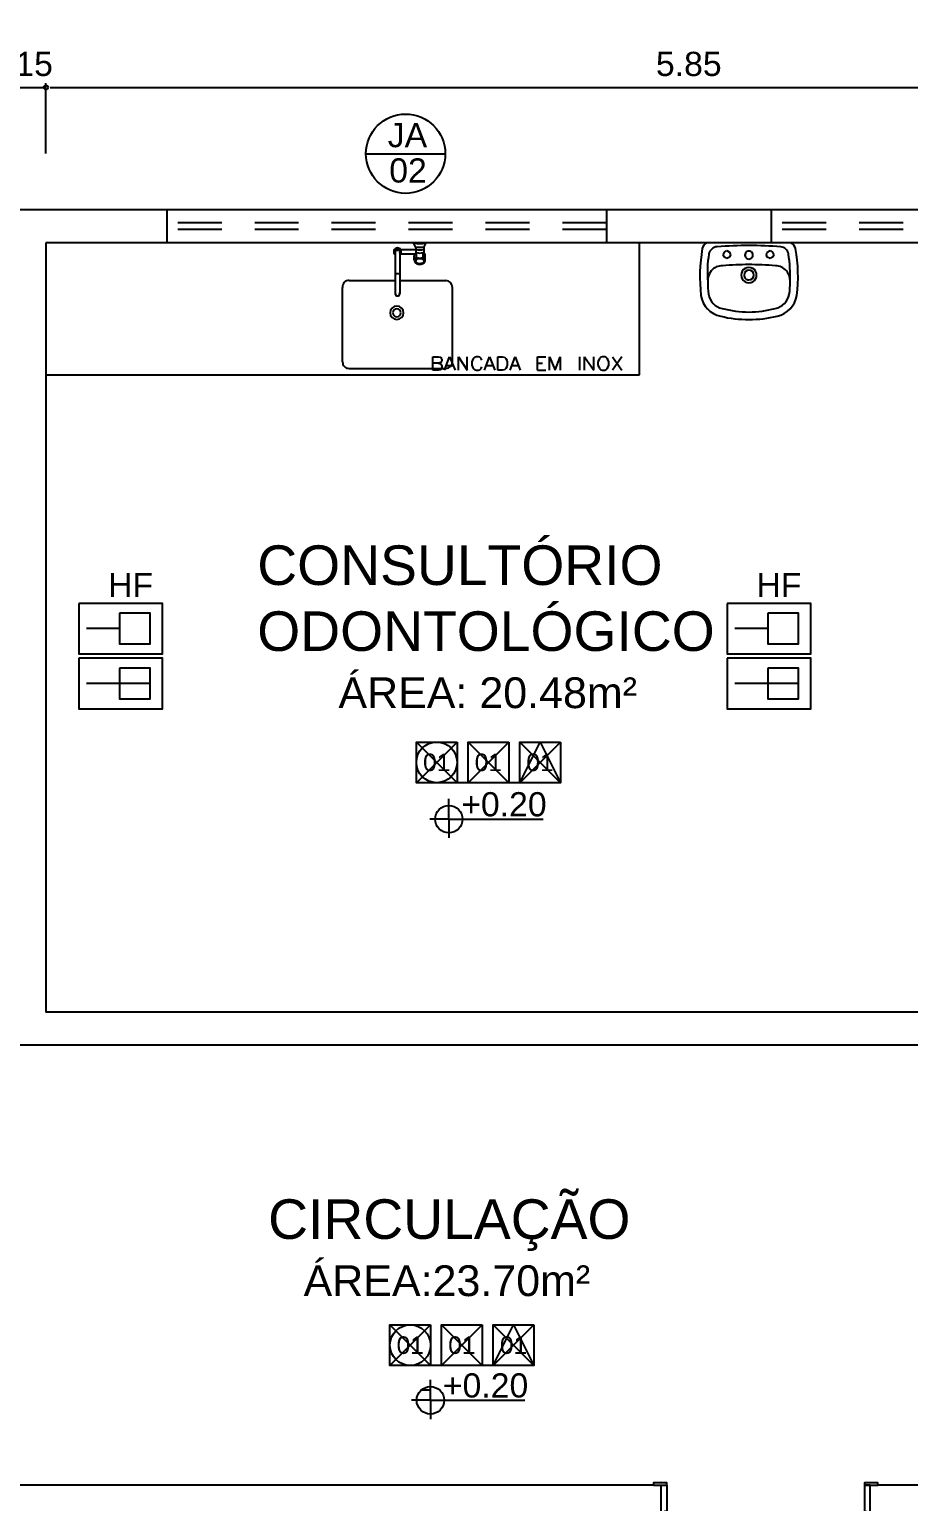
# Model space of a CAD drawing. Header units: millimetres. Extents: x 2125 to 3408, y 1171 to 1686.
# Drawn here: x 2901.72 to 2905.72, y 1523.36 to 1530.05 of the extents above; entities that cross this region are included whole.
import ezdxf
from ezdxf.enums import TextEntityAlignment as Align

# ---------------------------------------------------------------- set-up
doc = ezdxf.new("R2010")
doc.units = ezdxf.units.MM
doc.linetypes.add('CONTORNO_QUADRO_T', pattern=[0.35, 0.2, -0.15])
for name, color, linetype in [('APCOZ', 7, 'Continuous'), ('APCOZ-I', 251, 'Continuous'), ('at_Entity', 7, 'Continuous'), ('cotas', 7, 'Continuous'), ('ESQUADRIA', 3, 'Continuous'), ('ESQUADRIAS', 7, 'Continuous'), ('JANELA2', 1, 'Continuous'), ('Layout_Equipamentos', 7, 'Continuous'), ('PAREDE', 4, 'Continuous'), ('TEXTO01', 7, 'Continuous'), ('TEXTO02', 3, 'Continuous'), ('TEXTO03', 2, 'Continuous'), ('TEXTO_ESP_FORRO', 62, 'Continuous'), ('TEXTO_ESP_PAREDES', 10, 'Continuous'), ('TEXTO_ESP_PISO', 150, 'Continuous'), ('TOMADAS DENTISTA', 7, 'Continuous')]:
    doc.layers.add(name, color=color, linetype=linetype)
doc.styles.add('ARIAL', font='sanss___.ttf')
doc.styles.add('ROMANS', font='arial.ttf')
doc.styles.add('TEXTO1', font='swissko.ttf', dxfattribs={"width": 0.6, "height": 0.1})
doc.dimstyles.new('ESCALA75', dxfattribs={"dimtxt": 0.11, "dimasz": 0.02, "dimexe": 0.02, "dimexo": 0.04, "dimgap": 0.05, "dimtad": 1, "dimzin": 4, "dimdsep": 46, "dimtxsty": 'ROMANS', "dimblk1": 'PPC', "dimblk2": 'PPC', "dimsah": 1, "dimcen": 0.02, "dimclrd": 7, "dimclre": 7, "dimclrt": 3, "dimazin": 1, "dimtfac": 1, "dimtix": 1, "dimtmove": 0, "dimatfit": 3, "dimldrblk": 'PPC', "dimfxl": 0, "dimtolj": 1, "dimtzin": 12, "dimarcsym": 0})

# ---------------------------------------------------------------- blocks, each defined once
blk = doc.blocks.new('P90_02')
at = {"layer": 'ESQUADRIAS', "color": 2}
for p, q in [((0.025, 0.075), (0.025, 0.975)), ((0.025, 0.975), (0.055, 0.975)), ((0.055, 0.975), (0.055, 0.075)), ((0.055, 0.075), (0.025, 0.075))]:
    blk.add_line(p, q, dxfattribs=at)
at = {"layer": 'ESQUADRIAS', "color": 3, "linetype": 'Continuous'}
for p, q in [((-0.02, 0.7698), (-0.02, 0.9215)), ((0, 0.9215), (0, 0.7698)), ((0.023, 0.88), (0.023, 0.92)), ((0.057, 0.88), (0.057, 0.92)), ((0.08, 0.9215), (0.08, 0.7698)), ((0.1, 0.7698), (0.1, 0.9215)), ((-0.0035, 0.7668), (-0.0175, 0.7668)), ((0.0835, 0.7668), (0.0975, 0.7668))]:
    blk.add_line(p, q, dxfattribs=at)
at = {"layer": 'ESQUADRIAS', "color": 3}
for p, q in [((0, 0.9215), (-0.02, 0.9215)), ((0, 0.91), (0.023, 0.91)), ((0, 0.9), (0.023, 0.9)), ((0, 0.89), (0.023, 0.89)), ((0.023, 0.92), (0.025, 0.92)), ((0.023, 0.88), (0.025, 0.88)), ((0.057, 0.92), (0.055, 0.92)), ((0.057, 0.88), (0.055, 0.88)), ((0.08, 0.91), (0.057, 0.91)), ((0.08, 0.9), (0.057, 0.9)), ((0.08, 0.89), (0.057, 0.89)), ((0.08, 0.9215), (0.1, 0.9215))]:
    blk.add_line(p, q, dxfattribs=at)
at = {"layer": 'ESQUADRIAS'}
for p, q in [((0.0315, 0.0735), (0.0285, 0.0735)), ((0.0165, 0.0585), (0.0165, 0.0615))]:
    blk.add_line(p, q, dxfattribs=at)
at = {"layer": 'ESQUADRIAS', "color": 3}
for points in [[(0.015, 0.085), (-0.035, 0.085), (-0.035, 0.075), (0.015, 0.075)], [(0.985, 0.085), (0.935, 0.085), (0.935, 0.075), (0.985, 0.075)], [(0.025, -0.075), (0, -0.075), (-0.035, -0.075), (-0.035, -0.085), (0.025, -0.085)], [(0.985, -0.075), (0.925, -0.075), (0.925, -0.085), (0.985, -0.085)]]:
    blk.add_lwpolyline(points, close=True, dxfattribs=at)
at = {"layer": 'ESQUADRIAS', "color": 2}
for points in [[(0.025, 0.045), (0.015, 0.045), (0.015, 0.075), (0, 0.075), (0, -0.075), (0.025, -0.075)], [(0.925, 0.045), (0.935, 0.045), (0.935, 0.075), (0.95, 0.075), (0.95, -0.075), (0.925, -0.075)]]:
    blk.add_lwpolyline(points, close=True, dxfattribs=at)
at = {"layer": 'ESQUADRIAS', "color": 1}
for points in [[(0.016, 0.0705, -0.236068), (0.015, 0.0725), (0.015, 0.07), (0.015, 0.05), (0.016, 0.05)], [(0.0195, 0.074, 0.236068), (0.0175, 0.075), (0.02, 0.075), (0.04, 0.075), (0.04, 0.074)]]:
    blk.add_lwpolyline(points, format="xyb", close=True, dxfattribs=at)
at = {"layer": 'ESQUADRIAS'}
for points in [[(0.0275, 0.0727), (0.0285, 0.0735), (0.0285, 0.074)], [(0.0304, 0.0727), (0.0304, 0.0725), (0.0325, 0.0725), (0.0325, 0.0727), (0.0275, 0.0727), (0.0275, 0.0725), (0.0296, 0.0725), (0.0296, 0.0727)], [(0.0325, 0.0727), (0.0315, 0.0735), (0.0315, 0.074)], [(0.0173, 0.0625), (0.0165, 0.0615), (0.016, 0.0615)], [(0.0173, 0.0575), (0.0165, 0.0585), (0.016, 0.0585)], [(0.0173, 0.0596), (0.0175, 0.0596), (0.0175, 0.0575), (0.0173, 0.0575), (0.0173, 0.0625), (0.0175, 0.0625), (0.0175, 0.0604), (0.0173, 0.0604)]]:
    blk.add_lwpolyline(points, dxfattribs=at)
at = {"layer": 'ESQUADRIAS', "color": 1}
blk.add_circle((0.0175, 0.0725), 0.0025, dxfattribs=at)
at = {"layer": 'ESQUADRIAS'}
blk.add_arc((0.0429, 0.083), 0.8921, 0.12949, 89.22311, dxfattribs=at)
at = {"layer": 'ESQUADRIAS', "color": 3, "linetype": 'Continuous'}
for centre, start, end in [((-0.017, 0.7698), 180, 260.53768), ((-0.003, 0.7698), 260.53768, 360), ((0.083, 0.7698), 180, 279.46232), ((0.097, 0.7698), 279.46232, 0)]:
    blk.add_arc(centre, 0.003, start, end, dxfattribs=at)
blk = doc.blocks.new('new block3')
at = {"layer": 'TEXTO01'}
h = blk.add_hatch(dxfattribs=at)
h.set_pattern_fill('ANGLE', color=256)
h.set_pattern_definition([(0, (-2256.878, -909.728), (0, 6.985), [5.08, -1.905]), (90, (-2256.878, -909.728), (-6.985, 4e-16), [5.08, -1.905])])
h.paths.add_polyline_path([(-0.0556, 0.2052), (-0.1956, 0.2052), (-0.1956, 0.0652), (-0.0556, 0.0652)])
for p, q in [((-0.1956, 0.1352), (-0.3456, 0.1352)), ((-0.0556, -0.1148), (-0.3456, -0.1148))]:
    blk.add_line(p, q, dxfattribs=at)
for points in [[(-0.38, 0.25), (-0.38, 0.02), (0, 0.02), (0, 0.25), (-0.38, 0.25)], [(-0.1956, 0.2052), (-0.1956, 0.0652), (-0.0556, 0.0652), (-0.0556, 0.2052), (-0.1956, 0.2052)], [(-0.38, 0), (-0.38, -0.23), (0, -0.23), (0, 0), (-0.38, 0)], [(-0.1956, -0.0448), (-0.1956, -0.1848), (-0.0556, -0.1848), (-0.0556, -0.0448), (-0.1956, -0.0448)]]:
    blk.add_lwpolyline(points, dxfattribs=at)
at = {"layer": 'TEXTO01', "ltscale": 0.0001, "insert": (-0.247, 0.3887), "char_height": 0.11, "width": 0.330365, "attachment_point": 1, "style": 'TEXTO1'}
blk.add_mtext('{\\fSansSerif|b0|i0|c2|p2;\\W1;HF}', dxfattribs=at)
blk = doc.blocks.new('PPC')
at = {"color": 2}
blk.add_circle((0, 0), 0.5, dxfattribs=at)
blk = doc.blocks.new('*D1008')
at = {"layer": 'cotas', "color": 7, "lineweight": -2, "transparency": 16777216}
for p, q in [((2901.6267, 1529.7874), (2901.6067, 1529.7874)), ((2901.6467, 1529.4874), (2901.6467, 1529.8074)), ((2901.6467, 1529.7874), (2901.7967, 1529.7874)), ((2901.7967, 1529.4874), (2901.7967, 1529.8074)), ((2901.8167, 1529.7874), (2901.8367, 1529.7874))]:
    blk.add_line(p, q, dxfattribs=at)
at = {"layer": 'DEFPOINTS', "color": 0, "transparency": 16777216}
for p in [(2901.7967, 1529.7874), (2901.6467, 1528.7034), (2901.7967, 1528.7034)]:
    blk.add_point(p, dxfattribs=at)
at = {"layer": 'cotas', "color": 7, "lineweight": -2, "transparency": 16777216, "xscale": 0.02, "yscale": 0.02, "zscale": 0.02}
blk.add_blockref('PPC', (2901.6467, 1529.7874), dxfattribs=at)
at = {"layer": 'cotas', "color": 7, "lineweight": -2, "transparency": 16777216, "xscale": 0.02, "yscale": 0.02, "zscale": 0.02, "rotation": 180}
blk.add_blockref('PPC', (2901.7967, 1529.7874), dxfattribs=at)
at = {"layer": 'cotas', "color": 3, "transparency": 16777216, "insert": (2901.7217, 1529.8935), "char_height": 0.11, "attachment_point": 5, "style": 'ROMANS'}
blk.add_mtext('\\A1;.15', dxfattribs=at)
blk = doc.blocks.new('*D1009')
at = {"layer": 'cotas', "color": 7, "lineweight": -2, "transparency": 16777216}
for p, q in [((2901.7967, 1529.4874), (2901.7967, 1529.8074)), ((2901.8167, 1529.7874), (2907.6267, 1529.7874)), ((2907.6467, 1529.4874), (2907.6467, 1529.8074))]:
    blk.add_line(p, q, dxfattribs=at)
at = {"layer": 'DEFPOINTS', "color": 0, "transparency": 16777216}
for p in [(2907.6467, 1529.7874), (2901.7967, 1528.7034), (2907.6467, 1528.7034)]:
    blk.add_point(p, dxfattribs=at)
at = {"layer": 'cotas', "color": 7, "lineweight": -2, "transparency": 16777216, "xscale": 0.02, "yscale": 0.02, "zscale": 0.02, "rotation": 180}
blk.add_blockref('PPC', (2901.7967, 1529.7874), dxfattribs=at)
at = {"layer": 'cotas', "color": 7, "lineweight": -2, "transparency": 16777216, "xscale": 0.02, "yscale": 0.02, "zscale": 0.02}
blk.add_blockref('PPC', (2907.6467, 1529.7874), dxfattribs=at)
at = {"layer": 'cotas', "color": 3, "transparency": 16777216, "insert": (2904.7217, 1529.8935), "char_height": 0.11, "attachment_point": 5, "style": 'ROMANS'}
blk.add_mtext('\\A1;5.85', dxfattribs=at)
blk = doc.blocks.new('*D1011')
at = {"layer": 'cotas', "color": 7, "lineweight": -2, "transparency": 16777216}
for p, q in [((2896.2467, 1529.8764), (2896.2467, 1530.1964)), ((2896.2667, 1530.1764), (2907.6267, 1530.1764)), ((2907.6467, 1529.8764), (2907.6467, 1530.1964))]:
    blk.add_line(p, q, dxfattribs=at)
at = {"layer": 'DEFPOINTS', "color": 0, "transparency": 16777216}
for p in [(2907.6467, 1530.1764), (2896.2467, 1529.3313), (2907.6467, 1529.3313)]:
    blk.add_point(p, dxfattribs=at)
at = {"layer": 'cotas', "color": 7, "lineweight": -2, "transparency": 16777216, "xscale": 0.02, "yscale": 0.02, "zscale": 0.02, "rotation": 180}
blk.add_blockref('PPC', (2896.2467, 1530.1764), dxfattribs=at)
at = {"layer": 'cotas', "color": 7, "lineweight": -2, "transparency": 16777216, "xscale": 0.02, "yscale": 0.02, "zscale": 0.02}
blk.add_blockref('PPC', (2907.6467, 1530.1764), dxfattribs=at)
at = {"layer": 'cotas', "color": 3, "transparency": 16777216, "insert": (2901.9467, 1530.2825), "char_height": 0.11, "attachment_point": 5, "style": 'ROMANS'}
blk.add_mtext('\\A1;11.40', dxfattribs=at)
blk = doc.blocks.new('new block12')
at = {"layer": 'at_Entity', "color": 0}
for p, q in [((-0.1079, 0.0656), (-0.0973, 0.0719)), ((-0.0973, 0.0719), (-0.0846, 0.0656)), ((0.0868, 0.0656), (0.0995, 0.0719)), ((0.0995, 0.0719), (0.11, 0.0656)), ((-0.1904, 0), (0, 0)), ((-0.1143, 0.055), (-0.1079, 0.0656)), ((-0.1079, 0.0423), (-0.1143, 0.055)), ((-0.0973, 0.036), (-0.1079, 0.0423)), ((-0.0846, 0.0423), (-0.0973, 0.036)), ((-0.0846, 0.0656), (-0.0804, 0.055)), ((-0.0804, 0.055), (-0.0846, 0.0423)), ((-0.0635, 0), (0.1248, 0)), ((0, 0), (0.1926, 0)), ((0.0825, 0.055), (0.0868, 0.0656)), ((0.0868, 0.0423), (0.0825, 0.055)), ((0.0995, 0.036), (0.0868, 0.0423)), ((0.11, 0.0423), (0.0995, 0.036)), ((0.11, 0.0656), (0.1164, 0.055)), ((0.1164, 0.055), (0.11, 0.0423))]:
    blk.add_line(p, q, dxfattribs=at)
for centre, radius, start, end in [((-0.0119, -0.1249), 0.4735, 88.69805, 104.42194), ((0.0099, -0.1255), 0.4741, 75.63679, 91.34148), ((-0.1037, 0.2192), 0.1175, 102.51398, 169.94425), ((-0.1021, 0.2163), 0.0847, 102.94607, 167.28087), ((0.0138, -0.2613), 0.5766, 91.35244, 103.5038), ((-0.0133, -0.2572), 0.5725, 76.4579, 88.69664), ((0.1052, 0.222), 0.0784, 8.41938, 78.38368), ((0.1075, 0.2249), 0.1107, 7.71962, 79.59246), ((0.5296, 0.1532), 0.7539, 173.41338, 189.69292), ((0.1228, 0.188), 0.311, 171.32208, 181.82646), ((-0.1329, 0.1882), 0.3189, 357.99462, 8.16964), ((-0.5309, 0.1535), 0.7531, 350.27914, 6.57653), ((0.4249, 0.1494), 0.6136, 177.32306, 189.24154), ((-0.1166, 0.1739), 0.0716, 176.60246, 219.59969), ((-0.0011, 0.1471), 0.0349, 150.00315, 209.99685), ((-0.0011, 0.1471), 0.0349, 90, 149.99293), ((-0.0011, 0.1471), 0.0222, 90, 180), ((-0.0011, 0.1471), 0.0222, 180, 270), ((-0.0011, 0.1471), 0.0349, 29.99676, 89.99928), ((-0.0011, 0.1471), 0.0222, 360, 90), ((-0.0011, 0.1471), 0.0222, 270.00968, 360), ((-0.0011, 0.1471), 0.0349, 330.00315, 29.99685), ((0.1078, 0.1732), 0.0781, 324.65246, 2.83944), ((-0.2623, 0.1317), 0.4504, 349.78202, 5.79718), ((-0.1209, 0.1714), 0.0667, 220.34381, 269.44866), ((0.0021, 1.5743), 1.4748, 265.18956, 269.93912), ((-0.0011, 0.1471), 0.0349, 209.99676, 269.99928), ((-0.0011, 0.0561), 0.018, 90, 150.03984), ((-0.0011, 0.1471), 0.0349, 270, 329.99293), ((-0.001, 0.0561), 0.018, 30.01908, 90.03665), ((-0.001, 1.4521), 1.3526, 270.02076, 275.09507), ((0.1226, 0.1679), 0.0631, 266.77318, 320.7547), ((-0.1647, 0.0446), 0.0522, 200.54167, 238.93005), ((-0.1427, 0.0567), 0.0385, 188.75581, 265.61268), ((-0.0074, 1.7284), 1.7156, 265.3753, 270.21026), ((-0.0011, 0.0561), 0.018, 150.01278, 209.98722), ((-0.0011, 0.0561), 0.018, 210.01908, 270.03665), ((-0.0011, 0.0561), 0.018, 270, 330.03984), ((-0.0011, 1.8918), 1.879, 270, 274.41438), ((-0.0011, 0.0561), 0.018, 330.01278, 29.98722), ((0.1414, 0.0585), 0.0402, 273.11398, 350.39284), ((0.1736, 0.034), 0.0386, 297.86727, 348.56925)]:
    blk.add_arc(centre, radius, start, end, dxfattribs=at)
blk = doc.blocks.new('new block15')
at = {"layer": 'APCOZ'}
for p, q in [((1.5898, 0.5462), (1.5898, 0.3752)), ((1.6098, 0.5462), (1.6098, 0.3752)), ((1.6138, 0.5702), (1.6837, 0.5702)), ((1.6138, 0.5502), (1.6786, 0.5502)), ((1.6837, 0.5794), (1.6729, 0.601)), ((1.6763, 0.5212), (1.6763, 0.5428)), ((1.6837, 0.5794), (1.6837, 0.5702)), ((1.7189, 0.5794), (1.7296, 0.601)), ((1.7189, 0.5794), (1.7189, 0.5553)), ((1.7263, 0.5212), (1.7263, 0.5428))]:
    blk.add_line(p, q, dxfattribs=at)
at = {"layer": 'APCOZ', "linetype": 'Continuous'}
for points in [[(1.6786, 0.5502, 0), (1.6778, 0.5488, 0), (1.6771, 0.5473, 0), (1.6766, 0.5458, 0), (1.6764, 0.5443, 0), (1.6763, 0.5428, 0)], [(1.7263, 0.5428, 0), (1.7259, 0.5456, 0), (1.725, 0.5483, 0), (1.7235, 0.5508, 0), (1.7214, 0.5532, 0), (1.7189, 0.5553, 0)], [(1.6763, 0.5207, 0), (1.6768, 0.5175, 0), (1.6781, 0.5145, 0), (1.6802, 0.5117, 0), (1.683, 0.5091, 0), (1.6864, 0.507, 0), (1.6903, 0.5053, 0), (1.6945, 0.5042, 0), (1.699, 0.5036, 0), (1.7035, 0.5036, 0), (1.708, 0.5042, 0), (1.7122, 0.5053, 0), (1.7161, 0.507, 0), (1.7195, 0.5091, 0), (1.7223, 0.5117, 0), (1.7244, 0.5145, 0), (1.7257, 0.5175, 0), (1.7262, 0.5207, 0)]]:
    blk.add_polyline3d(points, dxfattribs=at)
at = {"layer": 'APCOZ'}
for centre, radius, start, end in [((1.5998, 0.5602), 0.0173, 144.5813, 215.4187), ((1.5998, 0.5602), 0.0173, 35.4187, 144.5813), ((1.5998, 0.5602), 0.0173, 215.4187, 234.58128), ((1.5998, 0.5602), 0.0173, 305.41872, 324.5813), ((1.5998, 0.3702), 0.0112, 153.72082, 26.27918)]:
    blk.add_arc(centre, radius, start, end, dxfattribs=at)
at = {"layer": 'APCOZ-I'}
for p, q in [((1.5898, 0.5638), (1.5898, 0.5462)), ((1.6098, 0.5638), (1.6098, 0.5462)), ((1.7189, 0.5794), (1.6837, 0.5794)), ((1.6837, 0.5702), (1.6837, 0.5553)), ((1.6856, 0.5349), (1.6856, 0.5564)), ((1.7169, 0.5349), (1.7169, 0.5564)), ((1.5898, 0.3752), (1.5898, 0.3702)), ((1.6098, 0.3752), (1.6098, 0.3702))]:
    blk.add_line(p, q, dxfattribs=at)
at = {"layer": 'APCOZ-I', "linetype": 'Continuous'}
for points in [[(1.6837, 0.5553, 0), (1.6824, 0.5544, 0), (1.6813, 0.5534, 0), (1.6803, 0.5524, 0), (1.6794, 0.5513, 0), (1.6786, 0.5502, 0)], [(1.6848, 0.5561, 0), (1.6846, 0.5559, 0), (1.6844, 0.5558, 0), (1.6841, 0.5556, 0), (1.6839, 0.5555, 0), (1.6837, 0.5553, 0)], [(1.7189, 0.5553, 0), (1.7186, 0.5555, 0), (1.7184, 0.5556, 0), (1.7182, 0.5558, 0), (1.7179, 0.5559, 0), (1.7177, 0.5561, 0)], [(1.6846, 0.5343, 0), (1.6817, 0.5322, 0), (1.6794, 0.5297, 0), (1.6777, 0.527, 0), (1.6766, 0.5241, 0), (1.6763, 0.5212, 0)], [(1.7207, 0.5176, 0), (1.7203, 0.5197, 0), (1.7192, 0.5218, 0), (1.7172, 0.5237, 0), (1.7147, 0.5253, 0), (1.7116, 0.5267, 0), (1.708, 0.5276, 0), (1.7042, 0.5281, 0), (1.7003, 0.5283, 0), (1.6964, 0.5279, 0), (1.6927, 0.5272, 0), (1.6893, 0.526, 0), (1.6865, 0.5245, 0), (1.6842, 0.5228, 0), (1.6827, 0.5208, 0), (1.6819, 0.5187, 0), (1.6819, 0.5165, 0), (1.6827, 0.5144, 0), (1.6842, 0.5124, 0), (1.6865, 0.5106, 0), (1.6893, 0.5091, 0), (1.6927, 0.508, 0), (1.6964, 0.5072, 0), (1.7003, 0.5069, 0), (1.7042, 0.507, 0), (1.708, 0.5076, 0), (1.7116, 0.5085, 0), (1.7147, 0.5098, 0), (1.7172, 0.5115, 0), (1.7192, 0.5134, 0), (1.7203, 0.5154, 0), (1.7207, 0.5176, 0)], [(1.7262, 0.5207, 0), (1.726, 0.5238, 0), (1.725, 0.5268, 0), (1.7233, 0.5296, 0), (1.7209, 0.5321, 0), (1.7179, 0.5343, 0)]]:
    blk.add_polyline3d(points, dxfattribs=at)
at = {"layer": 'APCOZ-I'}
for centre, radius, start, end in [((1.5998, 0.5602), 0.0126, 322.25181, 217.74819), ((1.5998, 0.5428), 0.0233, 64.55551, 115.44449), ((1.5998, 0.5602), 0.0173, 324.5813, 35.4187), ((1.7013, 0.8761), 0.2786, 264.37523, 275.62477), ((1.7013, 0.6505), 0.0816, 257.53823, 282.46177), ((1.6859, 0.5544), 0.002, 74.31395, 121.56748), ((1.7013, 0.6091), 0.0549, 254.31395, 285.68605), ((1.7166, 0.5544), 0.002, 58.43251, 105.68606), ((1.6857, 0.5327), 0.002, 63.97489, 122.15591), ((1.7013, 0.5645), 0.0335, 243.97489, 296.02511), ((1.7168, 0.5327), 0.002, 57.84409, 116.02511), ((1.5998, 0.4367), 0.0233, 64.55551, 115.44449), ((1.5998, 0.3702), 0.01, 180, 0)]:
    blk.add_arc(centre, radius, start, end, dxfattribs=at)
at = {"layer": 'at_Entity', "color": 0}
for p, q in [((2.7001, 0), (2.7001, 0.601)), ((1.3501, 0.0593), (1.3501, 0.3978)), ((1.8495, 0.0593), (1.8495, 0.3978)), ((1.7606, 0.0212), (1.7606, 0.0825)), ((1.7606, 0.0825), (1.786, 0.0825)), ((1.786, 0.0825), (1.7966, 0.0804)), ((1.7966, 0.0804), (1.7987, 0.0762)), ((1.7987, 0.0762), (1.8008, 0.0719)), ((1.8008, 0.0719), (1.8008, 0.0656)), ((1.8135, 0.0212), (1.8368, 0.0825)), ((1.8368, 0.0825), (1.8622, 0.0212)), ((1.877, 0.0212), (1.877, 0.0825)), ((1.877, 0.0825), (1.9172, 0.0212)), ((1.9172, 0.0212), (1.9172, 0.0825)), ((1.9404, 0.0677), (1.9383, 0.0593)), ((1.9447, 0.0741), (1.9404, 0.0677)), ((1.951, 0.0804), (1.9447, 0.0741)), ((1.9574, 0.0825), (1.951, 0.0804)), ((1.968, 0.0825), (1.9574, 0.0825)), ((1.9743, 0.0804), (1.968, 0.0825)), ((1.9807, 0.0741), (1.9743, 0.0804)), ((1.9828, 0.0677), (1.9807, 0.0741)), ((1.9955, 0.0212), (2.0187, 0.0825)), ((2.0187, 0.0825), (2.042, 0.0212)), ((2.0568, 0.0212), (2.0568, 0.0825)), ((2.0568, 0.0825), (2.078, 0.0825)), ((2.078, 0.0825), (2.0865, 0.0804)), ((2.0865, 0.0804), (2.0928, 0.0741)), ((2.0928, 0.0741), (2.097, 0.0677)), ((2.097, 0.0677), (2.0992, 0.0593)), ((2.1119, 0.0212), (2.1351, 0.0825)), ((2.1351, 0.0825), (2.1584, 0.0212)), ((2.2367, 0.0212), (2.2367, 0.0825)), ((2.2367, 0.0825), (2.2748, 0.0825)), ((2.2917, 0.0212), (2.2917, 0.0825)), ((2.2917, 0.0825), (2.3171, 0.0212)), ((2.3171, 0.0212), (2.3404, 0.0825)), ((2.3404, 0.0825), (2.3404, 0.0212)), ((2.4271, 0.0825), (2.4271, 0.0212)), ((2.4504, 0.0212), (2.4504, 0.0825)), ((2.4504, 0.0825), (2.4927, 0.0212)), ((2.4927, 0.0212), (2.4927, 0.0825)), ((2.516, 0.0677), (2.5118, 0.0593)), ((2.5181, 0.0741), (2.516, 0.0677)), ((2.5245, 0.0804), (2.5181, 0.0741)), ((2.5308, 0.0825), (2.5245, 0.0804)), ((2.5435, 0.0825), (2.5308, 0.0825)), ((2.5478, 0.0804), (2.5435, 0.0825)), ((2.5541, 0.0741), (2.5478, 0.0804)), ((2.5583, 0.0677), (2.5541, 0.0741)), ((2.5605, 0.0593), (2.5583, 0.0677)), ((2.5774, 0.0825), (2.6197, 0.0212)), ((2.6197, 0.0825), (2.5774, 0.0212)), ((0, 0), (2.7001, 0)), ((1.3797, 0.0296), (1.8198, 0.0296)), ((1.786, 0.0529), (1.7606, 0.0529)), ((1.786, 0.0212), (1.7606, 0.0212)), ((1.7966, 0.0571), (1.786, 0.0529)), ((1.786, 0.0529), (1.7966, 0.0508)), ((1.7966, 0.0233), (1.786, 0.0212)), ((1.7987, 0.0593), (1.7966, 0.0571)), ((1.7966, 0.0508), (1.7987, 0.0466)), ((1.7987, 0.0275), (1.7966, 0.0233)), ((1.8008, 0.0656), (1.7987, 0.0593)), ((1.7987, 0.0466), (1.8008, 0.0423)), ((1.8008, 0.0317), (1.7987, 0.0275)), ((1.8008, 0.0423), (1.8008, 0.0317)), ((1.8219, 0.0423), (1.8516, 0.0423)), ((1.9383, 0.0593), (1.9383, 0.0444)), ((1.9383, 0.0444), (1.9404, 0.036)), ((1.9404, 0.036), (1.9447, 0.0296)), ((1.9447, 0.0296), (1.951, 0.0233)), ((1.951, 0.0233), (1.9574, 0.0212)), ((1.9574, 0.0212), (1.968, 0.0212)), ((1.968, 0.0212), (1.9743, 0.0233)), ((1.9743, 0.0233), (1.9807, 0.0296)), ((1.9807, 0.0296), (1.9828, 0.036)), ((2.0039, 0.0423), (2.0336, 0.0423)), ((2.078, 0.0212), (2.0568, 0.0212)), ((2.0865, 0.0233), (2.078, 0.0212)), ((2.0928, 0.0296), (2.0865, 0.0233)), ((2.097, 0.036), (2.0928, 0.0296)), ((2.0992, 0.0444), (2.097, 0.036)), ((2.0992, 0.0593), (2.0992, 0.0444)), ((2.1203, 0.0423), (2.1499, 0.0423)), ((2.2367, 0.0529), (2.26, 0.0529)), ((2.2367, 0.0212), (2.2748, 0.0212)), ((2.5118, 0.0593), (2.5118, 0.0444)), ((2.5118, 0.0444), (2.516, 0.036)), ((2.516, 0.036), (2.5181, 0.0296)), ((2.5181, 0.0296), (2.5245, 0.0233)), ((2.5245, 0.0233), (2.5308, 0.0212)), ((2.5308, 0.0212), (2.5435, 0.0212)), ((2.5435, 0.0212), (2.5478, 0.0233)), ((2.5478, 0.0233), (2.5541, 0.0296)), ((2.5541, 0.0296), (2.5583, 0.036)), ((2.5583, 0.036), (2.5605, 0.0444)), ((2.5605, 0.0444), (2.5605, 0.0593))]:
    blk.add_line(p, q, dxfattribs=at)
for centre, radius, start, end in [((1.3774, 0.402), 0.0277, 85.32761, 188.62225), ((1.8187, 0.3988), 0.0307, 358.10444, 87.94569), ((1.5966, 0.2825), 0.0307, 90, 180), ((1.5966, 0.2825), 0.0307, 180, 270), ((1.5966, 0.2825), 0.018, 90, 180), ((1.5966, 0.2825), 0.018, 180, 270), ((1.5966, 0.2825), 0.0307, 360, 90), ((1.5966, 0.2825), 0.018, 360, 90), ((1.5966, 0.2825), 0.018, 270, 0), ((1.5966, 0.2825), 0.0307, 270, 0), ((1.3773, 0.0569), 0.0273, 174.97241, 275.02759), ((1.8187, 0.0604), 0.0308, 272.06244, 357.93756)]:
    blk.add_arc(centre, radius, start, end, dxfattribs=at)
at = {"layer": 'Layout_Equipamentos'}
for p, q in [((1.3797, 0.4296), (1.5898, 0.4296)), ((1.6098, 0.4296), (1.8198, 0.4296))]:
    blk.add_line(p, q, dxfattribs=at)
blk = doc.blocks.new('Esp_Pis_Par_For_Esc100')
at = {"layer": 'DEFPOINTS'}
for p, q in [((0, 0.37), (0.37, 0)), ((0.37, 0.37), (0, 0)), ((0.47, 0.37), (0.84, 0)), ((0.84, 0.37), (0.47, 0)), ((0.94, 0.37), (1.31, 0)), ((1.31, 0.37), (0.94, 0)), ((0.47, 0), (0.37, 0)), ((0.94, 0), (0.84, 0))]:
    blk.add_line(p, q, dxfattribs=at)
for points in [[(0.37, 0.37), (0.37, 0), (0, 0), (0, 0.37)], [(1.31, 0.37), (1.31, 0), (0.94, 0), (0.94, 0.37)]]:
    blk.add_lwpolyline(points, close=True, dxfattribs=at)
at = {"layer": 'TEXTO_ESP_FORRO'}
blk.add_lwpolyline([(0.94, 0), (1.125, 0.37), (1.31, 0)], close=True, dxfattribs=at)
at = {"layer": 'TEXTO_ESP_PAREDES'}
blk.add_lwpolyline([(0.84, 0.37), (0.84, 0), (0.47, 0), (0.47, 0.37)], close=True, dxfattribs=at)
at = {"layer": 'TEXTO_ESP_PISO'}
blk.add_circle((0.185, 0.185), 0.185, dxfattribs=at)
at = {"layer": 'TEXTO_ESP_FORRO', "color": 3, "linetype": 'ByBlock', "style": 'ARIAL', "text_generation_flag": 6}
blk.add_attdef('FOR', text='', height=0.16, rotation=180, dxfattribs=at).set_placement((1.125, 0.185), align=Align.MIDDLE_CENTER)
at = {"layer": 'TEXTO_ESP_PAREDES', "color": 3, "linetype": 'ByBlock', "ltscale": 0.0001, "style": 'ARIAL', "text_generation_flag": 6}
blk.add_attdef('PAR', text='', height=0.16, rotation=180, dxfattribs=at).set_placement((0.655, 0.185), align=Align.MIDDLE_CENTER)
at = {"layer": 'TEXTO_ESP_PISO', "color": 3, "linetype": 'ByBlock', "style": 'ARIAL', "text_generation_flag": 6}
blk.add_attdef('PIS', text='', height=0.16, rotation=180, dxfattribs=at).set_placement((0.185, 0.185), align=Align.MIDDLE_CENTER)
blk = doc.blocks.new('new block4')
at = {"layer": 'TEXTO01'}
h = blk.add_hatch(dxfattribs=at)
h.set_pattern_fill('ANGLE', color=256)
h.set_pattern_definition([(0, (-2260.456, -913.906), (0, 6.985), [5.08, -1.905]), (90, (-2260.456, -913.906), (-6.985, 4e-16), [5.08, -1.905])])
h.paths.add_polyline_path([(0, 0), (0, -0.0624, 0.414214), (0.0624, 0)])
h.paths.add_polyline_path([(0, 0), (0, 0.0624, 0.414214), (-0.0624, 0)])
for q in [(0, 0.093), (-0.0862, 0), (0.4292, 0), (0, -0.0852)]:
    blk.add_line((0, 0), q, dxfattribs=at)
blk.add_circle((0, 0), 0.0624, dxfattribs=at)

msp = doc.modelspace()

# ---------------------------------------------------------------- linework, layer by layer
at = {"layer": 'ESQUADRIA', "linetype": 'CONTORNO_QUADRO_T'}
for p, q in [((2904.3467, 1529.171), (2902.3467, 1529.171)), ((2907.0967, 1529.171), (2905.0967, 1529.171)), ((2904.3467, 1529.141), (2902.3467, 1529.141)), ((2907.0967, 1529.141), (2905.0967, 1529.141))]:
    msp.add_line(p, q, dxfattribs=at)
at = {"layer": 'JANELA2'}
for p, q in [((2902.3467, 1529.231), (2902.3467, 1529.081)), ((2904.3467, 1529.231), (2904.3467, 1529.081)), ((2905.0967, 1529.231), (2905.0967, 1529.081))]:
    msp.add_line(p, q, dxfattribs=at)
at = {"layer": 'PAREDE', "linetype": 'Continuous'}
for p, q in [((2907.6467, 1529.231), (2896.2467, 1529.231)), ((2907.6467, 1529.081), (2901.7967, 1529.081)), ((2906.5617, 1525.581), (2901.7967, 1525.581)), ((2906.5617, 1525.431), (2901.6467, 1525.431)), ((2904.5617, 1523.431), (2899.0317, 1523.431)), ((2905.8617, 1523.431), (2905.5817, 1523.431))]:
    msp.add_line(p, q, dxfattribs=at)
at = {"layer": 'PAREDE'}
msp.add_line((2901.7967, 1529.081), (2901.7967, 1525.581), dxfattribs=at)
at = {"layer": 'TEXTO01'}
msp.add_line((2903.2528, 1529.486), (2903.6136, 1529.486), dxfattribs=at)
msp.add_circle((2903.4332, 1529.486), 0.1804, dxfattribs=at)

# ---------------------------------------------------------------- block references
at = {"layer": 'ESQUADRIAS', "rotation": 180}
msp.add_blockref('P90_02', (2905.5467, 1523.356), dxfattribs=at)
at = {"layer": 'Layout_Equipamentos'}
msp.add_blockref('new block15', (2901.7967, 1528.48), dxfattribs=at)
at = {"layer": 'Layout_Equipamentos', "rotation": 180}
msp.add_blockref('new block12', (2904.9944, 1529.081), dxfattribs=at)
at = {"layer": 'TEXTO01'}
for p in [(2903.6298, 1526.4594), (2903.5462, 1523.8164)]:
    msp.add_blockref('new block4', p, dxfattribs=at)
at = {"layer": 'TEXTO02', "xscale": 0.5, "yscale": 0.5, "zscale": 0.5}
for p in [(2903.4823, 1526.6253), (2903.362, 1523.9748)]:
    msp.add_blockref('Esp_Pis_Par_For_Esc100', p, dxfattribs=at).add_auto_attribs({'PIS': '01', 'PAR': '01', 'FOR': '01'})
at = {"layer": 'TOMADAS DENTISTA'}
for p in [(2902.3267, 1527.191), (2905.2767, 1527.191)]:
    msp.add_blockref('new block3', p, dxfattribs=at)

# ---------------------------------------------------------------- texts
at = {"layer": 'cotas', "ltscale": 0.0001, "char_height": 0.11, "width": 0.503613, "attachment_point": 1, "style": 'TEXTO1'}
for insert in [(2903.6179, 1526.5823), (2903.5343, 1523.9392)]:
    msp.add_mtext('\\pi0.06832;{\\fSansSerif|b0|i0|c2|p2;\\W1;+0.20}', dxfattribs=dict(at, insert=insert))
at = {"layer": 'TEXTO01', "ltscale": 0.0001, "char_height": 0.11, "width": 0.330365, "attachment_point": 1, "style": 'TEXTO1'}
for s, insert in [('{\\fSansSerif|b0|i0|c2|p2;\\W1;JA}', (2903.3521, 1529.6255)), ('{\\fSansSerif|b0|i0|c2|p2;\\W1;02}', (2903.3588, 1529.4649))]:
    msp.add_mtext(s, dxfattribs=dict(at, insert=insert))
at = {"layer": 'TEXTO03', "ltscale": 0.0001, "char_height": 0.12, "attachment_point": 1, "style": 'TEXTO1'}
for s, insert, width in [('{\\fSansSerif|b0|i0|c2|p2;\\H1.5x;\\W1;\\C2;CONSULTÓRIO\\PODONTOLÓGICO\\P\\pi0.36929;\\H0.77777x;\\C3;ÁREA: 20.48m²}', (2902.7583, 1527.7046), 2.067309), ('\\pi-0.0659;{\\fSansSerif|b0|i0|c2|p2;\\H1.5x;\\W1;\\C2;CIRCULAÇÃO\\P\\pi0.095437;\\H0.77777x;\\C3;ÁREA:23.70m²}', (2902.8737, 1524.7305), 1.466226)]:
    msp.add_mtext(s, dxfattribs=dict(at, insert=insert, width=width))

# ---------------------------------------------------------------- dimensions: what is measured, and where the dimension line sits
at = {"layer": 'cotas'}
dim = msp.add_linear_dim(base=(2907.6467, 1530.1764), p1=(2896.2467, 1529.3313), p2=(2907.6467, 1529.3313), dimstyle='ESCALA75', dxfattribs=at)
dim.commit()
dim.dimension.update_dxf_attribs({"geometry": '*D1011', "text_midpoint": (2901.9467, 1530.2825)})
for base, p1, p2, picture, middle in [((2901.7967, 1529.7874), (2901.6467, 1528.7034), (2901.7967, 1528.7034), '*D1008', (2901.7217, 1529.8935)), ((2907.6467, 1529.7874), (2901.7967, 1528.7034), (2907.6467, 1528.7034), '*D1009', (2904.7217, 1529.8935))]:
    dim = msp.add_linear_dim(base=base, p1=p1, p2=p2, dimstyle='ESCALA75', override={"dimtmove": 1}, dxfattribs=at)
    dim.commit()
    dim.dimension.update_dxf_attribs({"geometry": picture, "text_midpoint": middle})

doc.saveas('drawing.dxf')
